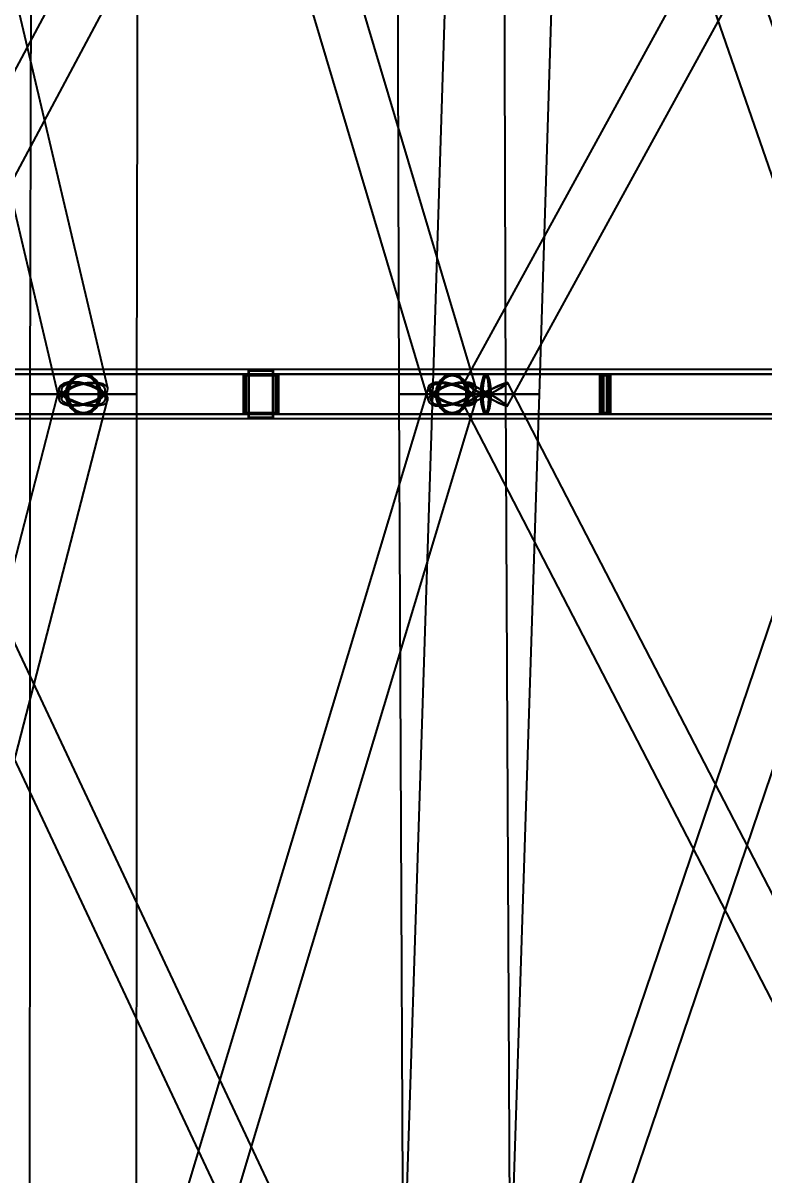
# Model space of a CAD drawing. Header units: millimetres. Extents: x -123812 to 252100, y -3000 to 639000.
# Drawn here: x -18235 to -10682, y 92040 to 103783 of the extents above; entities that cross this region are included whole.
import ezdxf

# ---------------------------------------------------------------- set-up
doc = ezdxf.new("R2010")
doc.units = ezdxf.units.MM
doc.layers.add('D-STR-DIM', color=7, linetype='Continuous', lineweight=13)
doc.layers.add('D-STR-STRC', color=7, linetype='Continuous', lineweight=25)
doc.styles.add('OpenSansCondensed-Light', font='OpenSansCondensed-Light.ttf')
doc.styles.add('TOWER_UNICODE', font='Arial Unicode.ttf')
doc.dimstyles.new('EZDXF', dxfattribs={"dimtxt": 0.25, "dimasz": 0.175, "dimexe": 0.375, "dimexo": 0.125, "dimgap": 0.1, "dimtad": 1, "dimlfac": 100, "dimzin": 12, "dimdsep": 46, "dimtxsty": 'OpenSansCondensed-Light', "dimblk": 'ARCHTICK', "dimcen": 2.5, "dimazin": 3, "dimtfac": 0.5, "dimtmove": 2, "dimatfit": 3})

# ---------------------------------------------------------------- blocks, each defined once
blk = doc.blocks.new('_ARCHTICK')
at = {"color": 0, "linetype": 'BYBLOCK', "const_width": 0.15}
blk.add_lwpolyline([(-0.5, -0.5), (0.5, 0.5)], dxfattribs=at)

msp = doc.modelspace()

# ---------------------------------------------------------------- linework, layer by layer
at = {"layer": 'D-STR-STRC'}
for points in [[(-13347.2, 112618.1), (-20019.2, 100118.1), (-20012, 100105.9), (-19990, 100086.5), (-19954.6, 100061.1), (-19908.4, 100031.6), (-19854.4, 100000), (-19796.4, 99968.4), (-19738.2, 99938.9), (-19683.9, 99913.5), (-19637.2, 99894.1), (-19601.1, 99881.9), (-19578.3, 99877.7), (-19570.2, 99881.9), (-12898.2, 112381.9)], [(-9321.6, 100087.1), (-13657.2, 112587.1), (-13676.1, 112606.6), (-13710, 112618.9), (-13756.6, 112623.1), (-13812.6, 112618.9), (-13874.2, 112606.6), (-13937.4, 112587.1), (-13997.7, 112561.6), (-14051, 112531.9), (-14093.7, 112500), (-14122.9, 112468.1), (-14136.7, 112438.4), (-14134, 112412.9), (-9798.4, 99912.9)], [(-6891.1, 112618.9), (-13739, 100118.9), (-13726.4, 100106.6), (-13699.5, 100087.1), (-13660.1, 100061.6), (-13611, 100031.9), (-13555.5, 100000), (-13497.4, 99968.1), (-13440.6, 99938.4), (-13388.9, 99912.9), (-13346.1, 99893.4), (-13314.8, 99881.1), (-13297.3, 99876.9), (-13294.8, 99881.1), (-6446.9, 112381.1)], [(-20811.4, 112440.1), (-17865.4, 99940.1), (-17849.7, 99915.3), (-17818.1, 99896.3), (-17773, 99884.3), (-17717.4, 99880.2), (-17655, 99884.3), (-17590.1, 99896.3), (-17527.2, 99915.3), (-17470.5, 99940.1), (-17424, 99969), (-17390.6, 100000), (-17372.9, 100031), (-17371.8, 100059.9), (-20317.8, 112559.9)], [(-17835.4, 112438.9), (-14104.5, 99938.9), (-14095.6, 99913.5), (-14070.7, 99894.1), (-14031.3, 99881.9), (-13980.3, 99877.7), (-13921, 99881.9), (-13857.5, 99894.1), (-13794.1, 99913.5), (-13735.1, 99938.9), (-13684.7, 99968.3), (-13646.1, 100000), (-13622, 100031.7), (-13614.2, 100061.1), (-17345.1, 112561.1)], [(-20716.6, 99796.8), (-17618.6, 99796.8), (-17571.7, 99803.7), (-17528, 99824), (-17490.4, 99856.3), (-17461.6, 99898.4), (-17443.5, 99947.4), (-17437.3, 100000), (-17443.5, 100052.6), (-17461.6, 100101.6), (-17490.4, 100143.7), (-17528, 100176), (-17571.7, 100196.3), (-17618.6, 100203.2), (-20716.6, 100203.2)], [(-19794.7, 99796.8), (-13516.9, 99796.8), (-13502.6, 99803.7), (-13489.2, 99824), (-13477.7, 99856.3), (-13468.9, 99898.4), (-13463.4, 99947.4), (-13461.5, 100000), (-13463.4, 100052.6), (-13468.9, 100101.6), (-13477.7, 100143.7), (-13489.2, 100176), (-13502.6, 100196.3), (-13516.9, 100203.2), (-19794.7, 100203.2)], [(-9560, 100203.2), (-13859.3, 100203.2), (-13899.9, 100196.3), (-13937.7, 100176), (-13970.1, 100143.7), (-13995, 100101.6), (-14010.7, 100052.6), (-14016, 100000), (-14010.7, 99947.4), (-13995, 99898.4), (-13970.1, 99856.3), (-13937.7, 99824), (-13899.9, 99803.7), (-13859.3, 99796.8), (-9560, 99796.8)], [(-6857.3, 100203.2), (-13516.9, 100203.2), (-13525.6, 100196.3), (-13533.8, 100176), (-13540.7, 100143.7), (-13546.1, 100101.6), (-13549.5, 100052.6), (-13550.6, 100000), (-13549.5, 99947.4), (-13546.1, 99898.4), (-13540.7, 99856.3), (-13533.8, 99824), (-13525.6, 99803.7), (-13516.9, 99796.8), (-6857.3, 99796.8)], [(-20603.5, 87437.6), (-17372.4, 99937.6), (-17374.3, 99967.7), (-17392.8, 100000), (-17426.7, 100032.3), (-17473.7, 100062.4), (-17530.6, 100088.3), (-17593.4, 100108.1), (-17658, 100120.6), (-17719.9, 100124.9), (-17774.9, 100120.6), (-17819.2, 100108.1), (-17849.9, 100088.3), (-17864.8, 100062.4), (-21095.8, 87562.4)], [(-13690.8, 87608.8), (-19565.3, 100108.8), (-19578.4, 100112.6), (-19606.4, 100108.8), (-19647.1, 100097.5), (-19697.9, 100079.6), (-19755.3, 100056.3), (-19815.4, 100029.2), (-19874.1, 100000), (-19927.3, 99970.8), (-19971.6, 99943.7), (-20003.8, 99920.4), (-20021.7, 99902.5), (-20024.1, 99891.2), (-14149.7, 87391.2)], [(-17378.5, 87438.8), (-13614.3, 99938.8), (-13622.5, 99968.3), (-13646.9, 100000), (-13685.7, 100031.7), (-13736.3, 100061.2), (-13795.4, 100086.5), (-13858.7, 100105.9), (-13922.2, 100118.1), (-13981.3, 100122.3), (-14032.1, 100118.1), (-14071.2, 100105.9), (-14095.8, 100086.5), (-14104.3, 100061.2), (-17868.5, 87561.2)], [(-13560.5, 87416.4), (-9320.2, 99916.4), (-9319.4, 99940.9), (-9335, 99969.4), (-9365.9, 100000), (-9410.1, 100030.6), (-9464.5, 100059.1), (-9525.4, 100083.6), (-9588.6, 100102.4), (-9649.9, 100114.2), (-9705.1, 100118.2), (-9750.3, 100114.2), (-9782.6, 100102.4), (-9799.8, 100083.6), (-14040.1, 87583.6)], [(-6824, 87614.2), (-13291.5, 100114.2), (-13295.6, 100118.2), (-13314.8, 100114.2), (-13347.7, 100102.4), (-13392.2, 100083.6), (-13445.2, 100059.1), (-13503, 100030.6), (-13561.8, 100000), (-13617.6, 99969.4), (-13666.5, 99940.9), (-13705.2, 99916.4), (-13731, 99897.6), (-13742.3, 99885.8), (-7274.7, 87385.8)]]:
    msp.add_lwpolyline(points, dxfattribs=at)
for points in [[(-18163.9, 100000), (-17073.3, 100000), (-17046.1, 112500), (-18134.4, 112500)], [(-14439.7, 112500), (-14404.6, 100000), (-13314, 100000), (-13351.5, 112500)], [(-14062.2, 100000), (-12971.6, 100000), (-12578.6, 112500), (-13666.8, 112500)], [(-25568.3, 99800), (-12264, 99800), (-12264, 100200), (-25568.3, 100200)], [(-23849.1, 99750), (-5244.4, 99750), (-5244.4, 100250), (-23849.1, 100250)], [(-23781.9, 99800), (-12242, 99800), (-12242, 100200), (-23781.9, 100200)], [(-21180.4, 99800), (-15628.8, 99800), (-15628.8, 100200), (-21180.4, 100200)], [(-17800, 100000), (-17793.8, 99947.4), (-17775.7, 99898.4), (-17746.9, 99856.3), (-17709.3, 99824), (-17665.6, 99803.7), (-17618.6, 99796.8), (-17571.7, 99803.7), (-17528, 99824), (-17490.4, 99856.3), (-17461.6, 99898.4), (-17443.5, 99947.4), (-17437.3, 100000), (-17443.5, 100052.6), (-17461.6, 100101.6), (-17490.4, 100143.7), (-17528, 100176), (-17571.7, 100196.3), (-17618.6, 100203.2), (-17665.6, 100196.3), (-17709.3, 100176), (-17746.9, 100143.7), (-17775.7, 100101.6), (-17793.8, 100052.6)], [(-17788.7, 100000), (-17782.9, 99947.4), (-17765.9, 99898.4), (-17738.9, 99856.3), (-17703.7, 99824), (-17662.6, 99803.7), (-17618.6, 99796.8), (-13859.3, 99796.8), (-13815.3, 99803.7), (-13774.3, 99824), (-13739.1, 99856.3), (-13712, 99898.4), (-13695, 99947.4), (-13689.3, 100000), (-13695, 100052.6), (-13712, 100101.6), (-13739.1, 100143.7), (-13774.3, 100176), (-13815.3, 100196.3), (-13859.3, 100203.2), (-17618.6, 100203.2), (-17662.6, 100196.3), (-17703.7, 100176), (-17738.9, 100143.7), (-17765.9, 100101.6), (-17782.9, 100052.6)], [(-17788.7, 100000), (-17782.9, 99947.4), (-17765.9, 99898.4), (-17738.9, 99856.3), (-17703.7, 99824), (-17662.6, 99803.7), (-17618.6, 99796.8), (-17574.6, 99803.7), (-17533.6, 99824), (-17498.4, 99856.3), (-17471.4, 99898.4), (-17454.4, 99947.4), (-17448.6, 100000), (-17454.4, 100052.6), (-17471.4, 100101.6), (-17498.4, 100143.7), (-17533.6, 100176), (-17574.6, 100196.3), (-17618.6, 100203.2), (-17662.6, 100196.3), (-17703.7, 100176), (-17738.9, 100143.7), (-17765.9, 100101.6), (-17782.9, 100052.6)], [(-17785.7, 100000), (-17780, 99951.5), (-17763.3, 99906.4), (-17736.8, 99867.6), (-17702.2, 99837.9), (-17661.9, 99819.2), (-17618.6, 99812.8), (-17575.4, 99819.2), (-17535.1, 99837.9), (-17500.5, 99867.6), (-17473.9, 99906.4), (-17457.3, 99951.5), (-17451.6, 100000), (-17457.3, 100048.5), (-17473.9, 100093.6), (-17500.5, 100132.4), (-17535.1, 100162.1), (-17575.4, 100180.8), (-17618.6, 100187.2), (-17661.9, 100180.8), (-17702.2, 100162.1), (-17736.8, 100132.4), (-17763.3, 100093.6), (-17780, 100048.5)], [(-17775.3, 100000), (-17770, 99951.5), (-17754.3, 99906.4), (-17729.4, 99867.6), (-17697, 99837.9), (-17659.2, 99819.2), (-17618.6, 99812.8), (-17578.1, 99819.2), (-17540.3, 99837.9), (-17507.9, 99867.6), (-17483, 99906.4), (-17467.3, 99951.5), (-17462, 100000), (-17467.3, 100048.5), (-17483, 100093.6), (-17507.9, 100132.4), (-17540.3, 100162.1), (-17578.1, 100180.8), (-17618.6, 100187.2), (-17659.2, 100180.8), (-17697, 100162.1), (-17729.4, 100132.4), (-17754.3, 100093.6), (-17770, 100048.5)], [(-15628.8, 100200), (-15991.7, 100200), (-15991.7, 99800), (-15628.8, 99800)], [(-15639.6, 100188), (-15980.9, 100188), (-15980.9, 99812), (-15639.6, 99812)], [(-15973.8, 99800), (-8535.6, 99800), (-8535.6, 100200), (-15973.8, 100200)], [(-15646.7, 100200), (-15973.8, 100200), (-15973.8, 99800), (-15646.7, 99800)], [(-15656.5, 100188), (-15964, 100188), (-15964, 99812), (-15656.5, 99812)], [(-15935.2, 99750), (-5244.4, 99750), (-5244.4, 100250), (-15935.2, 100250)], [(-15935.2, 100250), (-15685.2, 100250), (-15685.2, 99750), (-15935.2, 99750)], [(-15929.2, 100238), (-15691.2, 100238), (-15691.2, 99762), (-15929.2, 99762)], [(-14029.4, 100000), (-14023.6, 99947.4), (-14006.6, 99898.4), (-13979.6, 99856.3), (-13944.3, 99824), (-13903.3, 99803.7), (-13859.3, 99796.8), (-13815.3, 99803.7), (-13774.3, 99824), (-13739.1, 99856.3), (-13712, 99898.4), (-13695, 99947.4), (-13689.3, 100000), (-13695, 100052.6), (-13712, 100101.6), (-13739.1, 100143.7), (-13774.3, 100176), (-13815.3, 100196.3), (-13859.3, 100203.2), (-13903.3, 100196.3), (-13944.3, 100176), (-13979.6, 100143.7), (-14006.6, 100101.6), (-14023.6, 100052.6)], [(-14016, 100000), (-14010.7, 99947.4), (-13995, 99898.4), (-13970.1, 99856.3), (-13937.7, 99824), (-13899.9, 99803.7), (-13859.3, 99796.8), (-13818.8, 99803.7), (-13781, 99824), (-13748.5, 99856.3), (-13723.6, 99898.4), (-13707.9, 99947.4), (-13702.6, 100000), (-13707.9, 100052.6), (-13723.6, 100101.6), (-13748.5, 100143.7), (-13781, 100176), (-13818.8, 100196.3), (-13859.3, 100203.2), (-13899.9, 100196.3), (-13937.7, 100176), (-13970.1, 100143.7), (-13995, 100101.6), (-14010.7, 100052.6)], [(-14016, 100000), (-14010.6, 99951.5), (-13995, 99906.4), (-13970.1, 99867.6), (-13937.6, 99837.9), (-13899.9, 99819.2), (-13859.3, 99812.8), (-13818.8, 99819.2), (-13781, 99837.9), (-13748.5, 99867.6), (-13723.6, 99906.4), (-13708, 99951.5), (-13702.6, 100000), (-13708, 100048.5), (-13723.6, 100093.6), (-13748.5, 100132.4), (-13781, 100162.1), (-13818.8, 100180.8), (-13859.3, 100187.2), (-13899.9, 100180.8), (-13937.6, 100162.1), (-13970.1, 100132.4), (-13995, 100093.6), (-14010.6, 100048.5)], [(-14003.7, 100000), (-13998.8, 99951.5), (-13984.3, 99906.4), (-13961.4, 99867.6), (-13931.5, 99837.9), (-13896.7, 99819.2), (-13859.3, 99812.8), (-13821.9, 99819.2), (-13787.1, 99837.9), (-13757.2, 99867.6), (-13734.3, 99906.4), (-13719.9, 99951.5), (-13714.9, 100000), (-13719.9, 100048.5), (-13734.3, 100093.6), (-13757.2, 100132.4), (-13787.1, 100162.1), (-13821.9, 100180.8), (-13859.3, 100187.2), (-13896.7, 100180.8), (-13931.5, 100162.1), (-13961.4, 100132.4), (-13984.3, 100093.6), (-13998.8, 100048.5)], [(-13572.4, 100000), (-13570.5, 99947.4), (-13564.9, 99898.4), (-13556.1, 99856.3), (-13544.6, 99824), (-13531.3, 99803.7), (-13516.9, 99796.8), (-13502.6, 99803.7), (-13489.2, 99824), (-13477.7, 99856.3), (-13468.9, 99898.4), (-13463.4, 99947.4), (-13461.5, 100000), (-13463.4, 100052.6), (-13468.9, 100101.6), (-13477.7, 100143.7), (-13489.2, 100176), (-13502.6, 100196.3), (-13516.9, 100203.2), (-13531.3, 100196.3), (-13544.6, 100176), (-13556.1, 100143.7), (-13564.9, 100101.6), (-13570.5, 100052.6)], [(-13568, 100000), (-13566.3, 99951.5), (-13561.2, 99906.4), (-13553, 99867.6), (-13542.5, 99837.9), (-13530.1, 99819.2), (-13516.9, 99812.8), (-13503.7, 99819.2), (-13491.4, 99837.9), (-13480.8, 99867.6), (-13472.7, 99906.4), (-13467.6, 99951.5), (-13465.8, 100000), (-13467.6, 100048.5), (-13472.7, 100093.6), (-13480.8, 100132.4), (-13491.4, 100162.1), (-13503.7, 100180.8), (-13516.9, 100187.2), (-13530.1, 100180.8), (-13542.5, 100162.1), (-13553, 100132.4), (-13561.2, 100093.6), (-13566.3, 100048.5)], [(-13550.6, 100000), (-13549.5, 99947.4), (-13546.1, 99898.4), (-13540.7, 99856.3), (-13533.8, 99824), (-13525.6, 99803.7), (-13516.9, 99796.8), (-13508.2, 99803.7), (-13500.1, 99824), (-13493.1, 99856.3), (-13487.7, 99898.4), (-13484.4, 99947.4), (-13483.2, 100000), (-13484.4, 100052.6), (-13487.7, 100101.6), (-13493.1, 100143.7), (-13500.1, 100176), (-13508.2, 100196.3), (-13516.9, 100203.2), (-13525.6, 100196.3), (-13533.8, 100176), (-13540.7, 100143.7), (-13546.1, 100101.6), (-13549.5, 100052.6)], [(-13548, 100000), (-13546.9, 99951.5), (-13543.8, 99906.4), (-13538.9, 99867.6), (-13532.4, 99837.9), (-13524.9, 99819.2), (-13516.9, 99812.8), (-13508.9, 99819.2), (-13501.4, 99837.9), (-13495, 99867.6), (-13490, 99906.4), (-13486.9, 99951.5), (-13485.9, 100000), (-13486.9, 100048.5), (-13490, 100093.6), (-13495, 100132.4), (-13501.4, 100162.1), (-13508.9, 100180.8), (-13516.9, 100187.2), (-13524.9, 100180.8), (-13532.4, 100162.1), (-13538.9, 100132.4), (-13543.8, 100093.6), (-13546.9, 100048.5)], [(-12242, 100200), (-12357.6, 100200), (-12357.6, 99800), (-12242, 99800)], [(-12245.4, 100188), (-12354.1, 100188), (-12354.1, 99812), (-12245.4, 99812)], [(-12264, 100200), (-12335.5, 100200), (-12335.5, 99800), (-12264, 99800)], [(-12266.2, 100188), (-12333.4, 100188), (-12333.4, 99812), (-12266.2, 99812)], [(-12317.7, 99800), (18, 99800), (18, 100200), (-12317.7, 100200)], [(-12281.8, 100200), (-12317.7, 100200), (-12317.7, 99800), (-12281.8, 99800)], [(-12282.9, 100188), (-12316.7, 100188), (-12316.7, 99812), (-12282.9, 99812)], [(-17846.6, 100000), (-17864.4, 99969), (-17865.4, 99940.1), (-17849.7, 99915.3), (-17818.1, 99896.3), (-17773, 99884.3), (-17717.4, 99880.2), (-17655, 99884.3), (-17590.1, 99896.3), (-17527.2, 99915.3), (-17470.5, 99940.1), (-17424, 99969), (-17390.6, 100000), (-17372.9, 100031), (-17371.8, 100059.9), (-17387.6, 100084.7), (-17419.1, 100103.7), (-17464.3, 100115.7), (-17519.9, 100119.8), (-17582.3, 100115.7), (-17647.1, 100103.7), (-17710, 100084.7), (-17766.7, 100059.9), (-17813.3, 100031)], [(-17392.8, 100000), (-17374.3, 99967.7), (-17372.4, 99937.6), (-17387.4, 99911.7), (-17418, 99891.9), (-17462.4, 99879.4), (-17517.4, 99875.1), (-17579.3, 99879.4), (-17643.8, 99891.9), (-17706.7, 99911.7), (-17763.6, 99937.6), (-17810.5, 99967.7), (-17844.5, 100000), (-17863, 100032.3), (-17864.8, 100062.4), (-17849.9, 100088.3), (-17819.2, 100108.1), (-17774.9, 100120.6), (-17719.9, 100124.9), (-17658, 100120.6), (-17593.4, 100108.1), (-17530.6, 100088.3), (-17473.7, 100062.4), (-17426.7, 100032.3)], [(-17824.2, 100000), (-17840.2, 99972.1), (-17841.2, 99946), (-17826.9, 99923.6), (-17798.5, 99906.5), (-17757.8, 99895.7), (-17707.6, 99892), (-17651.4, 99895.7), (-17592.9, 99906.5), (-17536.2, 99923.6), (-17485.1, 99946), (-17443.1, 99972.1), (-17413.1, 100000), (-17397, 100027.9), (-17396.1, 100054), (-17410.3, 100076.4), (-17438.8, 100093.5), (-17479.5, 100104.3), (-17529.6, 100108), (-17585.9, 100104.3), (-17644.3, 100093.5), (-17701.1, 100076.4), (-17752.2, 100054), (-17794.2, 100027.9)], [(-17415, 100000), (-17398.4, 99970.9), (-17396.7, 99943.7), (-17410.1, 99920.4), (-17437.8, 99902.5), (-17477.8, 99891.2), (-17527.3, 99887.4), (-17583.1, 99891.2), (-17641.4, 99902.5), (-17698, 99920.4), (-17749.3, 99943.7), (-17791.7, 99970.9), (-17822.2, 100000), (-17838.9, 100029.1), (-17840.6, 100056.3), (-17827.1, 100079.6), (-17799.5, 100097.5), (-17759.5, 100108.8), (-17709.9, 100112.6), (-17654.1, 100108.8), (-17595.9, 100097.5), (-17539.2, 100079.6), (-17488, 100056.3), (-17445.6, 100029.1)], [(-14072.5, 100000), (-14096.6, 99968.3), (-14104.5, 99938.9), (-14095.6, 99913.5), (-14070.7, 99894.1), (-14031.3, 99881.9), (-13980.3, 99877.7), (-13921, 99881.9), (-13857.5, 99894.1), (-13794.1, 99913.5), (-13735.1, 99938.9), (-13684.7, 99968.3), (-13646.1, 100000), (-13622, 100031.7), (-13614.2, 100061.1), (-13623, 100086.5), (-13647.9, 100105.9), (-13687.3, 100118.1), (-13738.3, 100122.3), (-13797.6, 100118.1), (-13861.2, 100105.9), (-13924.5, 100086.5), (-13983.5, 100061.1), (-14034, 100031.7)], [(-13646.9, 100000), (-13622.5, 99968.3), (-13614.3, 99938.8), (-13622.8, 99913.5), (-13647.4, 99894.1), (-13686.5, 99881.9), (-13737.3, 99877.7), (-13796.4, 99881.9), (-13859.9, 99894.1), (-13923.3, 99913.5), (-13982.3, 99938.8), (-14032.9, 99968.3), (-14071.8, 100000), (-14096.1, 100031.7), (-14104.3, 100061.2), (-14095.8, 100086.5), (-14071.2, 100105.9), (-14032.1, 100118.1), (-13981.3, 100122.3), (-13922.2, 100118.1), (-13858.7, 100105.9), (-13795.4, 100086.5), (-13736.3, 100061.2), (-13685.7, 100031.7)], [(-14051.6, 100000), (-14073.2, 99971.5), (-14080.3, 99944.9), (-14072.4, 99922), (-14049.9, 99904.5), (-14014.4, 99893.5), (-13968.4, 99889.7), (-13914.9, 99893.5), (-13857.6, 99904.5), (-13800.5, 99922), (-13747.4, 99944.9), (-13701.8, 99971.5), (-13667.1, 100000), (-13645.4, 100028.5), (-13638.3, 100055.1), (-13646.3, 100078), (-13668.7, 100095.5), (-13704.2, 100106.5), (-13750.2, 100110.3), (-13803.7, 100106.5), (-13861, 100095.5), (-13918.1, 100078), (-13971.3, 100055.1), (-14016.8, 100028.5)], [(-13667.8, 100000), (-13645.8, 99971.5), (-13638.4, 99944.9), (-13646.1, 99922), (-13668.3, 99904.5), (-13703.5, 99893.5), (-13749.3, 99889.7), (-13802.6, 99893.5), (-13859.8, 99904.5), (-13917, 99922), (-13970.2, 99944.9), (-14015.9, 99971.5), (-14050.9, 100000), (-14072.8, 100028.5), (-14080.2, 100055.1), (-14072.5, 100078), (-14050.3, 100095.5), (-14015.1, 100106.5), (-13969.3, 100110.3), (-13916, 100106.5), (-13858.8, 100095.5), (-13801.6, 100078), (-13748.4, 100055.1), (-13702.8, 100028.5)], [(-13472, 100000), (-13530.8, 99969.4), (-13588.7, 99940.9), (-13641.6, 99916.4), (-13686.1, 99897.6), (-13719, 99885.8), (-13738.2, 99881.8), (-13742.3, 99885.8), (-13731, 99897.6), (-13705.2, 99916.4), (-13666.5, 99940.9), (-13617.6, 99969.4), (-13561.8, 100000), (-13503, 100030.6), (-13445.2, 100059.1), (-13392.2, 100083.6), (-13347.7, 100102.4), (-13314.8, 100114.2), (-13295.6, 100118.2), (-13291.5, 100114.2), (-13302.8, 100102.4), (-13328.7, 100083.6), (-13367.4, 100059.1), (-13416.3, 100030.6)], [(-13555.5, 100000), (-13497.4, 99968.1), (-13440.6, 99938.4), (-13388.9, 99912.9), (-13346.1, 99893.4), (-13314.8, 99881.1), (-13297.3, 99876.9), (-13294.8, 99881.1), (-13307.5, 99893.4), (-13334.4, 99912.9), (-13373.7, 99938.4), (-13422.8, 99968.1), (-13478.3, 100000), (-13536.5, 100031.9), (-13593.3, 100061.6), (-13644.9, 100087.1), (-13687.8, 100106.6), (-13719, 100118.9), (-13736.5, 100123.1), (-13739, 100118.9), (-13726.4, 100106.6), (-13699.5, 100087.1), (-13660.1, 100061.6), (-13611, 100031.9)], [(-13476.4, 100000), (-13529.4, 99972.4), (-13581.6, 99946.7), (-13629.3, 99924.7), (-13669.4, 99907.7), (-13699.1, 99897.1), (-13716.4, 99893.4), (-13720.1, 99897.1), (-13709.9, 99907.7), (-13686.6, 99924.7), (-13651.7, 99946.7), (-13607.7, 99972.4), (-13557.4, 100000), (-13504.4, 100027.6), (-13452.2, 100053.3), (-13404.5, 100075.3), (-13364.4, 100092.3), (-13334.7, 100102.9), (-13317.4, 100106.6), (-13313.7, 100102.9), (-13323.9, 100092.3), (-13347.2, 100075.3), (-13382.1, 100053.3), (-13426.2, 100027.6)], [(-13551.7, 100000), (-13499.3, 99971.3), (-13448.1, 99944.5), (-13401.5, 99921.5), (-13362.9, 99903.9), (-13334.7, 99892.8), (-13319, 99889), (-13316.7, 99892.8), (-13328.1, 99903.9), (-13352.3, 99921.5), (-13387.8, 99944.5), (-13432.1, 99971.3), (-13482.1, 100000), (-13534.5, 100028.7), (-13585.8, 100055.5), (-13632.3, 100078.5), (-13671, 100096.1), (-13699.1, 100107.2), (-13714.9, 100111), (-13717.1, 100107.2), (-13705.8, 100096.1), (-13681.5, 100078.5), (-13646, 100055.5), (-13601.8, 100028.7)], [(-18170, 87500), (-17077, 87500), (-17073.3, 100000), (-18163.9, 100000)], [(-17073.3, 100000), (-17091.9, 100000), (-17146.4, 100000), (-17233, 100000), (-17346, 100000), (-17477.5, 100000), (-17618.6, 100000), (-17759.8, 100000), (-17891.3, 100000), (-18004.2, 100000), (-18090.9, 100000), (-18145.4, 100000), (-18163.9, 100000), (-18145.4, 100000), (-18090.9, 100000), (-18004.2, 100000), (-17891.3, 100000), (-17759.8, 100000), (-17618.6, 100000), (-17477.5, 100000), (-17346, 100000), (-17233, 100000), (-17146.4, 100000), (-17091.9, 100000)], [(-14466.8, 87500), (-13373.8, 87500), (-12971.6, 100000), (-14062.2, 100000)], [(-14404.6, 100000), (-14346.8, 87500), (-13253.8, 87500), (-13314, 100000)], [(-13314, 100000), (-13332.6, 100000), (-13387.1, 100000), (-13473.7, 100000), (-13586.7, 100000), (-13718.2, 100000), (-13859.3, 100000), (-14000.4, 100000), (-14132, 100000), (-14244.9, 100000), (-14331.6, 100000), (-14386, 100000), (-14404.6, 100000), (-14386, 100000), (-14331.6, 100000), (-14244.9, 100000), (-14132, 100000), (-14000.4, 100000), (-13859.3, 100000), (-13718.2, 100000), (-13586.7, 100000), (-13473.7, 100000), (-13387.1, 100000), (-13332.6, 100000)], [(-12971.6, 100000), (-12990.2, 100000), (-13044.7, 100000), (-13131.3, 100000), (-13244.3, 100000), (-13375.8, 100000), (-13516.9, 100000), (-13658.1, 100000), (-13789.6, 100000), (-13902.5, 100000), (-13989.2, 100000), (-14043.6, 100000), (-14062.2, 100000), (-14043.6, 100000), (-13989.2, 100000), (-13902.5, 100000), (-13789.6, 100000), (-13658.1, 100000), (-13516.9, 100000), (-13375.8, 100000), (-13244.3, 100000), (-13131.3, 100000), (-13044.7, 100000), (-12990.2, 100000)]]:
    msp.add_lwpolyline(points, close=True, dxfattribs=at)

# ---------------------------------------------------------------- dimensions: what is measured, and where the dimension line sits
at = {"layer": 'D-STR-DIM'}
msp.add_linear_dim(base=(-112000, 0), p1=(0, 0), p2=(0, 634000), angle=90, dimstyle='EZDXF', override={"dimtxt": 8400, "dimasz": 3750, "dimexe": 2100, "dimexo": 1800, "dimgap": 2100, "dimtad": 1, "dimdec": 0, "dimlfac": 1, "dimlunit": 2, "dimtxsty": 'TOWER_UNICODE', "dimclrd": 7, "dimclre": 7, "dimclrt": 7}, dxfattribs=at).render()

doc.saveas('drawing.dxf')
